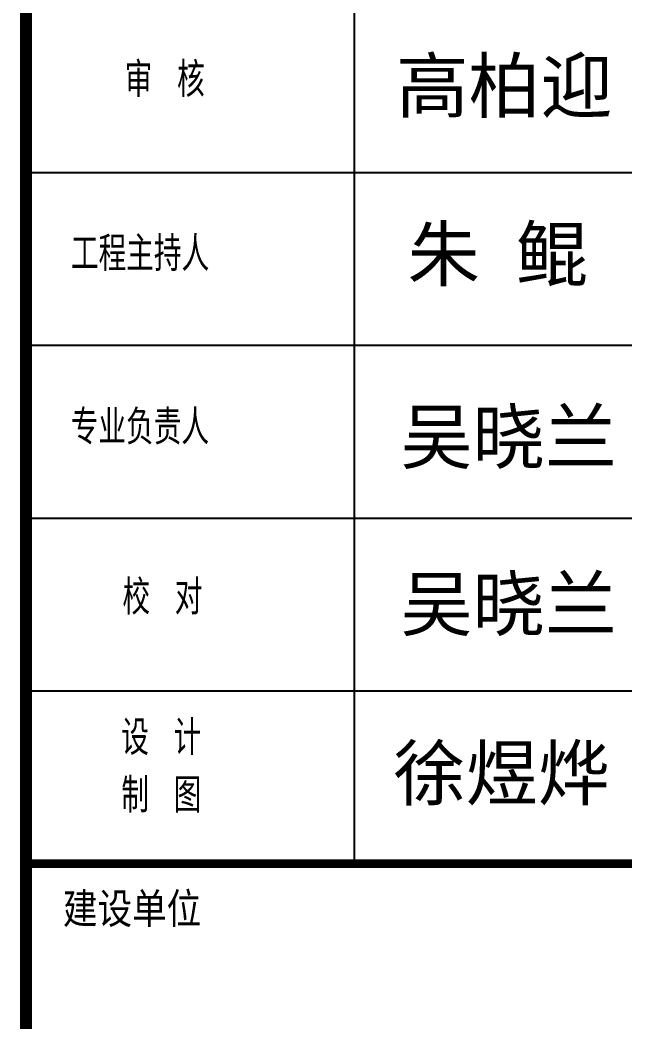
# Model space of a CAD drawing. Extents: x 1728470 to 1835391, y -157368 to 197905.
# Drawn here: x 1810186 to 1814035, y 59833 to 66212 of the extents above; entities that cross this region are included whole.
import ezdxf

# ---------------------------------------------------------------- set-up
doc = ezdxf.new("R2010")
doc.units = 0
doc.header["$LTSCALE"] = 1000
doc.header["$MEASUREMENT"] = 0
for name, color, linetype in [('PP-PM-TK', 7, 'CONTINUOUS'), ('PUB_TEXT', 7, 'CONTINUOUS'), ('PUB_TITLE', 4, 'CONTINUOUS'), ('签名', 255, 'CONTINUOUS')]:
    doc.layers.add(name, color=color, linetype=linetype)
doc.styles.add('-黑体', font='simhei.ttf', dxfattribs={"width": 0.8})
doc.styles.add('TQ', font='txt.shx', dxfattribs={"width": 0.8, "bigfont": 'hztxt.shx'})

msp = doc.modelspace()

# ---------------------------------------------------------------- linework, layer by layer
at = {"layer": 'PP-PM-TK', "color": 4}
for points, const_width in [([(1810224.8, 102951.1), (1810224.8, 42951.1)], 77), ([(1810224.8, 60841.5), (1816274.8, 60841.5)], 22)]:
    msp.add_lwpolyline(points, dxfattribs=dict(at, const_width=const_width))
at = {"layer": 'PUB_TITLE', "color": 4}
for p, q in [((1812314.8, 60841.5), (1812314.8, 68541.5)), ((1810224.8, 65241.5), (1816274.8, 65241.5)), ((1810224.8, 64141.5), (1816274.8, 64141.5)), ((1810224.8, 63041.5), (1816274.8, 63041.5)), ((1810224.8, 61941.5), (1816274.8, 61941.5)), ((1810224.8, 60841.5), (1816274.8, 60841.5))]:
    msp.add_line(p, q, dxfattribs=at)
at = {"layer": 'PUB_TITLE', "color": 4, "const_width": 55}
msp.add_lwpolyline([(1810224.8, 60841.5), (1816274.8, 60841.5)], dxfattribs=at)

# ---------------------------------------------------------------- texts
at = {"layer": 'PUB_TEXT', "color": 2, "style": 'TQ'}
msp.add_text('建设单位', height=220, dxfattribs=at).set_placement((1810458.9, 60437.5))
at = {"layer": 'PUB_TEXT', "color": 2, "char_height": 220, "width": 1847.813, "attachment_point": 1, "style": 'TQ'}
for s, insert in [('审 核', (1810852.4, 65942.7)), ('工程主持人', (1810509.8, 64834)), ('专业负责人', (1810508.7, 63729.7)), ('校 对', (1810837.6, 62647)), ('设 计 \\P制 图', (1810830.2, 61752.9))]:
    msp.add_mtext(s, dxfattribs=dict(at, insert=insert))
at = {"layer": '签名', "linetype": 'CONTINUOUS', "style": '-黑体'}
for s, p in [('高柏迎', (1812579.5, 65626.1)), ('朱 鲲', (1812651.6, 64554.6)), ('吴晓兰', (1812606.9, 63390.7)), ('吴晓兰', (1812606.9, 62326.9)), ('徐煜烨', (1812562, 61249.2))]:
    msp.add_text(s, height=336.6, dxfattribs=at).set_placement(p)

doc.saveas('drawing.dxf')
